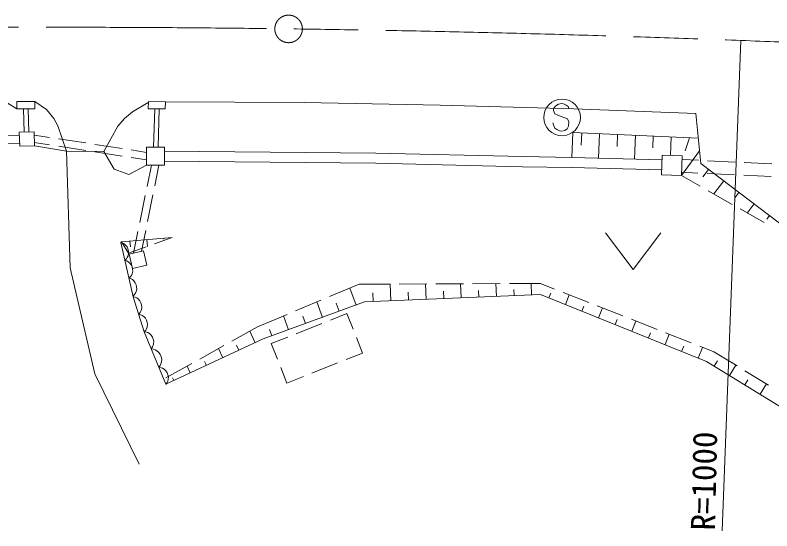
# Model space of a CAD drawing. Units: millimetres, scale not verified. Extents: x 40000 to 680000, y 20000 to 380000.
# Drawn here: x 255034 to 296255, y 267507 to 295598 of the extents above; entities that cross this region are included whole.
import ezdxf
from ezdxf.enums import TextEntityAlignment as Align

# ---------------------------------------------------------------- set-up
doc = ezdxf.new("R2010")
doc.units = ezdxf.units.MM
doc.header["$LTSCALE"] = 1000
doc.linetypes.add('CHAIN', pattern=[18.5, 12, -1.5, 3.5, -1.5])
for name, color, linetype, lineweight in [('M-BGD', 7, 'Continuous', 13), ('M-BMK', 2, 'CHAIN', 13), ('M-STR-HTXT', 7, 'Continuous', 13), ('M-STR-STRC', 7, 'Continuous', 13)]:
    doc.layers.add(name, color=color, linetype=linetype, lineweight=lineweight)
doc.styles.add('ＭＳ ゴシック', font='')
doc.styles.get('ＭＳ ゴシック').set_extended_font_data('MS Gothic')

msp = doc.modelspace()

# ---------------------------------------------------------------- linework, layer by layer
at = {"layer": 'M-BGD'}
for p, q in [((255132, 290489), (254607, 290816)), ((255132, 290888), (255132, 290489)), ((256116, 290886), (255132, 290888)), ((256748, 290465), (256116, 290886)), ((256116, 290488), (256116, 290886)), ((262285, 290846), (261429, 290327)), ((262291, 290896), (262285, 290502)), ((263221, 290882), (262291, 290896)), ((263215, 290487), (263221, 290882)), ((270774, 290843), (263221, 290882)), ((278190, 290694), (270774, 290843)), ((285467, 290496), (278190, 290694)), ((255132, 290489), (256116, 290488)), ((255494, 290489), (255522, 289220)), ((255744, 290495), (255772, 289225)), ((257135, 289966), (256748, 290465)), ((261429, 290327), (260989, 289976)), ((262285, 290502), (263215, 290487)), ((262638, 290496), (262568, 288412)), ((262888, 290492), (262818, 288410)), ((292111, 290242), (285467, 290496)), ((292391, 287513), (292119, 290238)), ((257354, 289572), (257135, 289966)), ((260989, 289976), (260624, 289546)), ((257837, 288184), (257354, 289572)), ((260624, 289546), (259864, 288162)), ((255265, 289062), (227857, 288446)), ((255261, 289224), (256063, 289249)), ((255284, 288456), (255261, 289224)), ((256063, 289249), (256086, 288480)), ((256908, 288938), (256068, 289067)), ((285414, 289205), (285358, 287848)), ((285414, 289205), (292253, 288898)), ((285901, 289183), (285871, 288510)), ((286875, 289139), (286815, 287812)), ((287849, 289095), (287820, 288441)), ((288823, 289052), (288765, 287762)), ((289797, 289008), (289769, 288373)), ((290777, 288964), (290731, 287955)), ((255279, 288612), (228039, 288000)), ((256080, 288661), (256912, 288533)), ((258884, 288634), (257402, 288862)), ((260861, 288330), (259379, 288558)), ((291761, 288920), (291525, 288210)), ((256086, 288480), (255284, 288456)), ((256086, 288480), (257837, 288184)), ((257407, 288457), (258889, 288229)), ((258032, 281838), (257837, 288184)), ((259864, 288162), (257837, 288184)), ((259383, 288153), (260866, 287925)), ((259864, 288162), (260427, 287206)), ((262195, 288125), (261355, 288254)), ((262190, 287432), (262197, 288414)), ((262197, 288414), (263177, 288408)), ((263177, 288408), (263171, 287425)), ((263176, 288197), (274688, 288085)), ((292322, 288206), (291334, 286861)), ((261360, 287849), (262192, 287721)), ((274688, 288085), (282686, 287890)), ((282686, 287890), (285358, 287848)), ((285358, 287848), (290269, 287724)), ((290244, 286894), (290276, 287968)), ((290276, 287968), (291366, 287936)), ((291366, 287936), (291334, 286861)), ((292251, 287694), (291360, 287737)), ((261225, 286917), (262190, 287432)), ((263171, 287425), (262190, 287432)), ((262224, 286257), (262463, 287430)), ((262643, 286309), (262871, 287427)), ((263172, 287647), (274679, 287535)), ((274679, 287535), (282677, 287340)), ((282677, 287340), (285347, 287299)), ((299020, 282478), (292391, 287513)), ((294249, 287597), (292751, 287669)), ((296247, 287499), (294749, 287572)), ((260427, 287206), (261225, 286917)), ((285347, 287299), (290252, 287175)), ((291339, 287037), (292224, 286994)), ((292805, 287199), (292494, 286788)), ((292723, 286970), (294221, 286897)), ((291334, 286861), (290244, 286894)), ((292354, 286280), (291334, 286861)), ((293634, 286569), (293094, 285858)), ((294721, 286873), (296219, 286800)), ((261826, 284297), (262125, 285767)), ((262245, 284349), (262543, 285819)), ((294091, 285289), (292788, 286032)), ((294463, 285940), (294234, 285639)), ((295291, 285311), (294917, 284818)), ((295829, 284298), (294525, 285041)), ((296120, 284681), (295974, 284490)), ((261487, 282633), (261726, 283807)), ((261917, 282740), (262145, 283859)), ((287200, 283747), (288700, 281747)), ((288700, 281747), (290200, 283747)), ((260824, 283249), (260791, 283222)), ((260902, 283186), (260791, 283222)), ((260791, 283222), (261468, 280263)), ((263586, 283494), (260824, 283249)), ((261215, 282628), (260824, 283249)), ((260974, 283141), (260902, 283186)), ((261284, 283290), (261311, 282982)), ((262205, 283371), (262238, 283002)), ((263586, 283494), (262635, 283147)), ((263126, 283453), (263131, 283392)), ((261050, 283076), (260974, 283141)), ((261135, 282972), (261050, 283076)), ((261182, 282860), (261135, 282972)), ((261208, 282743), (261182, 282860)), ((262166, 282976), (261215, 282628)), ((261098, 282328), (261143, 282400)), ((261143, 282400), (261184, 282491)), ((261184, 282491), (261216, 282621)), ((261216, 282621), (261208, 282743)), ((262034, 282757), (261254, 282580)), ((261254, 282580), (261431, 281800)), ((262034, 282757), (262211, 281977)), ((261014, 282247), (261098, 282328)), ((261125, 282211), (261014, 282247)), ((261197, 282166), (261125, 282211)), ((261273, 282101), (261197, 282166)), ((261358, 281998), (261273, 282101)), ((261405, 281885), (261358, 281998)), ((262211, 281977), (261431, 281800)), ((259372, 276052), (258032, 281838)), ((261431, 281768), (261405, 281885)), ((261407, 281516), (261439, 281647)), ((261439, 281647), (261431, 281768)), ((261237, 281272), (261321, 281353)), ((261348, 281236), (261237, 281272)), ((261321, 281353), (261366, 281425)), ((261420, 281191), (261348, 281236)), ((261366, 281425), (261407, 281516)), ((261496, 281126), (261420, 281191)), ((261581, 281023), (261496, 281126)), ((261628, 280910), (261581, 281023)), ((261654, 280793), (261628, 280910)), ((261662, 280672), (261654, 280793)), ((272156, 280264), (273766, 280939)), ((273606, 279805), (273268, 280730)), ((275455, 280947), (273766, 280939)), ((275503, 280034), (275464, 280947)), ((277455, 280956), (275955, 280949)), ((277419, 280115), (277384, 280956)), ((279455, 280965), (277955, 280958)), ((279336, 280196), (279303, 280965)), ((281455, 280975), (279955, 280968)), ((281252, 280277), (281223, 280974)), ((283645, 280985), (281955, 280977)), ((283169, 280359), (283142, 280983)), ((284419, 280680), (283645, 280985)), ((261460, 280297), (261544, 280378)), ((261544, 280378), (261589, 280450)), ((261589, 280450), (261630, 280541)), ((261630, 280541), (261662, 280672)), ((274066, 279973), (283648, 280379)), ((274545, 279993), (274525, 280468)), ((276461, 280074), (276443, 280513)), ((278378, 280156), (278361, 280558)), ((280294, 280237), (280278, 280603)), ((282210, 280318), (282196, 280648)), ((283648, 280379), (292698, 276739)), ((284100, 280197), (284206, 280459)), ((286280, 279946), (284884, 280496)), ((285005, 279833), (285219, 280364)), ((261581, 280236), (261468, 280263)), ((261468, 280263), (262068, 278355)), ((261657, 280196), (261581, 280236)), ((261738, 280138), (261657, 280196)), ((261831, 280042), (261738, 280138)), ((261886, 279933), (261831, 280042)), ((261922, 279819), (261886, 279933)), ((268554, 277960), (274066, 279973)), ((270312, 279491), (271695, 280071)), ((271769, 279134), (271463, 279973)), ((272688, 279470), (272527, 279911)), ((261884, 279471), (261918, 279566)), ((261918, 279566), (261939, 279698)), ((261939, 279698), (261922, 279819)), ((285910, 279469), (286018, 279738)), ((288140, 279212), (286745, 279762)), ((286815, 279105), (287034, 279648)), ((261768, 279309), (261845, 279396)), ((261881, 279282), (261768, 279309)), ((261845, 279396), (261884, 279471)), ((261956, 279242), (261881, 279282)), ((262038, 279184), (261956, 279242)), ((262131, 279088), (262038, 279184)), ((262186, 278979), (262131, 279088)), ((268241, 278623), (269850, 279298)), ((269932, 278463), (269657, 279217)), ((270850, 278799), (270705, 279197)), ((272208, 278985), (273105, 279342)), ((273105, 279342), (273440, 278499)), ((262222, 278865), (262186, 278979)), ((262218, 278612), (262239, 278744)), ((262239, 278744), (262222, 278865)), ((270349, 278246), (271743, 278800)), ((287720, 278741), (287831, 279016)), ((290001, 278478), (288605, 279029)), ((288625, 278377), (288849, 278932)), ((262068, 278355), (262145, 278442)), ((262183, 278337), (262068, 278355)), ((262068, 278355), (263244, 275490)), ((262145, 278442), (262184, 278517)), ((262261, 278305), (262183, 278337)), ((262184, 278517), (262218, 278612)), ((262347, 278253), (262261, 278305)), ((262448, 278165), (262347, 278253)), ((268241, 278623), (266834, 277838)), ((268111, 277754), (267817, 278387)), ((269013, 278128), (268883, 278483)), ((289530, 278013), (289643, 278294)), ((291861, 277744), (290466, 278295)), ((262512, 278062), (262448, 278165)), ((262558, 277951), (262512, 278062)), ((262585, 277832), (262558, 277951)), ((262575, 277698), (262585, 277832)), ((263244, 275490), (268554, 277960)), ((268987, 277704), (269885, 278061)), ((273624, 278035), (273959, 277193)), ((290436, 277649), (290664, 278217)), ((262448, 277430), (262517, 277523)), ((262574, 277410), (262448, 277430)), ((262517, 277523), (262550, 277601)), ((262550, 277601), (262575, 277698)), ((266398, 277595), (265088, 276864)), ((266341, 276931), (266108, 277433)), ((267226, 277343), (267094, 277626)), ((269322, 276862), (268987, 277704)), ((291341, 277285), (291456, 277572)), ((292246, 276921), (292479, 277501)), ((293100, 277256), (292326, 277561)), ((262661, 277374), (262574, 277410)), ((262755, 277318), (262661, 277374)), ((262866, 277221), (262755, 277318)), ((262937, 277107), (262866, 277221)), ((262987, 276985), (262937, 277107)), ((273959, 277193), (273062, 276836)), ((294361, 276487), (293100, 277256)), ((262942, 276515), (262978, 276601)), ((262978, 276601), (263006, 276708)), ((263017, 276855), (262987, 276985)), ((263006, 276708), (263017, 276855)), ((264651, 276620), (263244, 275835)), ((265456, 276519), (265355, 276738)), ((272598, 276651), (271204, 276097)), ((292698, 276739), (301495, 271335)), ((293115, 276482), (293286, 276761)), ((262866, 276412), (262942, 276515)), ((262981, 276395), (262866, 276412)), ((263059, 276362), (262981, 276395)), ((263145, 276311), (263059, 276362)), ((263246, 276223), (263145, 276311)), ((263310, 276119), (263246, 276223)), ((264571, 276108), (264399, 276479)), ((269842, 275555), (269507, 276397)), ((293949, 275970), (294292, 276529)), ((296068, 275446), (294788, 276227)), ((261786, 271133), (259372, 276052)), ((263356, 276008), (263310, 276119)), ((263383, 275890), (263356, 276008)), ((263373, 275756), (263383, 275890)), ((263687, 275696), (263615, 275849)), ((270739, 275912), (269842, 275555)), ((263245, 275487), (263315, 275581)), ((263315, 275581), (263348, 275659)), ((263348, 275659), (263373, 275756)), ((294782, 275458), (294955, 275739)), ((295616, 274946), (295963, 275511))]:
    msp.add_line(p, q, dxfattribs=at)
at = {"layer": 'M-BMK'}
msp.add_circle((269931, 294848), 750, dxfattribs=at)
msp.add_arc((256603, -705060), 1000000, 84.00572, 91.64277, dxfattribs=at)
msp.add_arc((256603, -705060), 1000000, 84.00572, 91.64277, dxfattribs=at)
msp.add_arc((256603, -705060), 1000000, 84.00572, 91.64277, dxfattribs=at)
msp.add_arc((256603, -705060), 1000000, 84.00572, 91.64277, dxfattribs=at)
msp.add_arc((256603, -705060), 1000000, 84.00572, 91.64277, dxfattribs=at)
at = {"layer": 'M-STR-HTXT'}
msp.add_line((294568, 294219), (293553, 267507), dxfattribs=at)
at = {"layer": 'M-STR-STRC'}
for p, q in [((284496, 290654), (284368, 290515)), ((284627, 290747), (284496, 290654)), ((284793, 290780), (284627, 290747)), ((284909, 290764), (284793, 290780)), ((285053, 290692), (284909, 290764)), ((285163, 290617), (285053, 290692)), ((285198, 290506), (285163, 290617)), ((284368, 290515), (284352, 290401)), ((284352, 290401), (284438, 290219)), ((284438, 290219), (284589, 290146)), ((284589, 290146), (285121, 289958)), ((285121, 289958), (285202, 289785)), ((285202, 289785), (285172, 289558)), ((284355, 289626), (284316, 289736)), ((284439, 289449), (284355, 289626)), ((284543, 289375), (284439, 289449)), ((284689, 289300), (284543, 289375)), ((285101, 289409), (284977, 289313)), ((285172, 289558), (285101, 289409)), ((284809, 289284), (284689, 289300)), ((284977, 289313), (284809, 289284))]:
    msp.add_line(p, q, dxfattribs=at)
msp.add_circle((284826, 290029), 1000, dxfattribs=at)

# ---------------------------------------------------------------- texts
at = {"layer": 'M-STR-HTXT', "style": 'ＭＳ ゴシック'}
msp.add_text('R=1000', height=1320, rotation=88.751, dxfattribs=at).set_placement((293553, 267507), align=Align.BOTTOM_LEFT)

doc.saveas('drawing.dxf')
